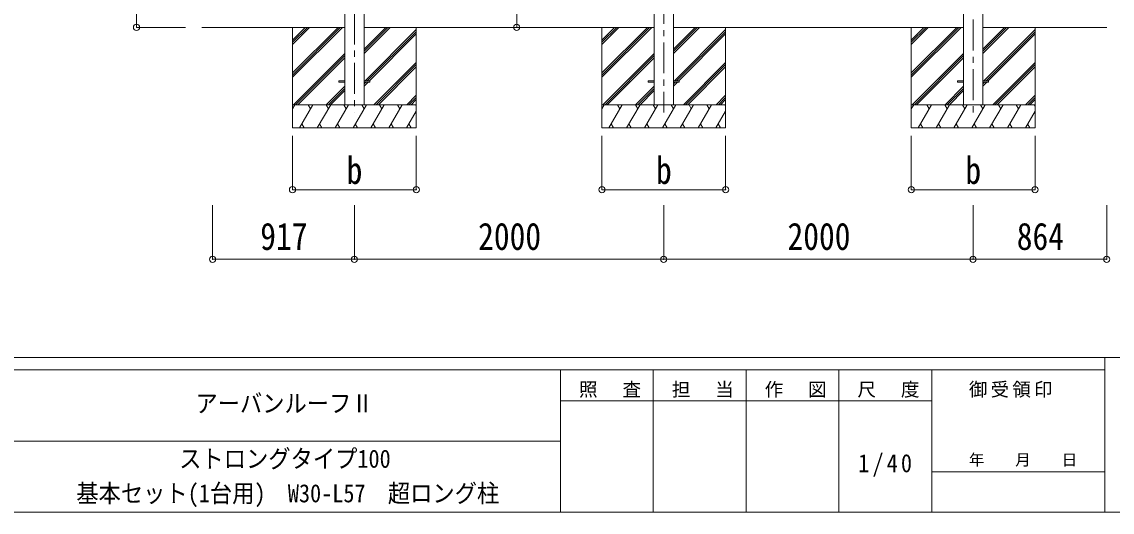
# Model space of a CAD drawing. Units: millimetres at full size, sheet at 1:40. Extents: x -11243 to 11243, y -7760 to 7760.
# Drawn here: x 119 to 7168, y -7760 to -4589 of the extents above; entities that cross this region are included whole.
import ezdxf
from ezdxf.enums import TextEntityAlignment as Align

# ---------------------------------------------------------------- set-up
doc = ezdxf.new("R2010")
doc.units = ezdxf.units.MM
doc.header["$LTSCALE"] = 40
doc.header["$PDMODE"] = 32
doc.header["$PDSIZE"] = 40
doc.linetypes.add('CHAIN1', pattern=[8, 5, -1, 1, -1])
for name, color, linetype, lineweight in [('0-3_ELV2', 7, 'Continuous', 9), ('0-6_OTH_LINE', 6, 'Continuous', 9), ('F-0_240', 7, 'Continuous', 9)]:
    doc.layers.add(name, color=color, linetype=linetype, lineweight=lineweight)
doc.styles.add('ＭＳ ゴシック', font='')
doc.styles.get('ＭＳ ゴシック').set_extended_font_data('MS Gothic')

msp = doc.modelspace()

# ---------------------------------------------------------------- linework, layer by layer
at = {"layer": '0-3_ELV2', "color": 5, "linetype": 'CHAIN1'}
for p, q in [((6269.21, -1374.73), (6269.21, -5175.17)), ((4269.2, -1521.88), (4269.2, -5175.17)), ((2269.21, -1654.73), (2269.21, -5175.17))]:
    msp.add_line(p, q, dxfattribs=at)
at = {"layer": '0-3_ELV2', "color": 4}
for p, q in [((6206.71, -1545.66), (6206.71, -5124.56)), ((6331.71, -1545.66), (6331.71, -5124.56)), ((4206.7, -1692.8), (4206.7, -5124.56)), ((4331.7, -1692.8), (4331.7, -5124.56)), ((2206.71, -1825.66), (2206.71, -5124.56)), ((2331.71, -1825.66), (2331.71, -5124.56)), ((2169.21, -4970.06), (2206.71, -4970.06)), ((2169.21, -4970.06), (2169.21, -4979.06)), ((2169.21, -4979.06), (2206.71, -4979.06)), ((2331.71, -4970.06), (2369.21, -4970.06)), ((2331.71, -4979.06), (2369.21, -4979.06)), ((2369.21, -4970.06), (2369.21, -4979.06)), ((4169.2, -4970.06), (4206.7, -4970.06)), ((4169.2, -4970.06), (4169.2, -4979.06)), ((4169.2, -4979.06), (4206.7, -4979.06)), ((4331.7, -4970.06), (4369.2, -4970.06)), ((4331.7, -4979.06), (4369.2, -4979.06)), ((4369.2, -4970.06), (4369.2, -4979.06)), ((6169.21, -4970.06), (6206.71, -4970.06)), ((6169.21, -4970.06), (6169.21, -4979.06)), ((6169.21, -4979.06), (6206.71, -4979.06)), ((6331.71, -4970.06), (6369.21, -4970.06)), ((6331.71, -4979.06), (6369.21, -4979.06)), ((6369.21, -4970.06), (6369.21, -4979.06))]:
    msp.add_line(p, q, dxfattribs=at)
at = {"layer": '0-3_ELV2', "color": 6}
for p, q in [((860.73, -4624.56), (1176.97, -4624.56)), ((3318.59, -4624.56), (2678.57, -4624.56)), ((1869.21, -5674.56), (1869.21, -5325.56)), ((2669.21, -5674.56), (2669.21, -5325.56)), ((3869.2, -5674.56), (3869.2, -5325.56)), ((4669.2, -5674.56), (4669.2, -5325.56)), ((5869.21, -5674.56), (5869.21, -5325.56)), ((6669.21, -5674.56), (6669.21, -5325.56)), ((1869.21, -5674.56), (2669.21, -5674.56)), ((3869.2, -5674.56), (4669.2, -5674.56)), ((5869.21, -5674.56), (6669.21, -5674.56)), ((1352.21, -6124.56), (1352.21, -5774.56)), ((2269.21, -6124.56), (2269.21, -5774.56)), ((4269.21, -6124.56), (4269.21, -5774.56)), ((6269.21, -6124.56), (6269.21, -5774.56)), ((7133.21, -6124.56), (7133.21, -5774.56))]:
    msp.add_line(p, q, dxfattribs=at)
at = {"layer": '0-3_ELV2'}
for p, q in [((1282.42, -4624.56), (2206.71, -4624.56)), ((1869.21, -4624.56), (1869.21, -5274.56)), ((1869.21, -4918.74), (2163.39, -4624.56)), ((1869.21, -4932.88), (2177.53, -4624.56)), ((1869.21, -4947.02), (2191.67, -4624.56)), ((1869.21, -4734.89), (1979.54, -4624.56)), ((1869.21, -4720.75), (1965.39, -4624.56)), ((1869.21, -4706.61), (1951.25, -4624.56)), ((2331.71, -4792.89), (2500.04, -4624.56)), ((2331.71, -4778.75), (2485.89, -4624.56)), ((2331.71, -4764.61), (2471.75, -4624.56)), ((2331.71, -4624.56), (4206.7, -4624.56)), ((2338.38, -4970.06), (2669.21, -4639.24)), ((2669.21, -4624.56), (2669.21, -5274.56)), ((3869.2, -4624.56), (3869.2, -5274.56)), ((3869.2, -4918.74), (4163.38, -4624.56)), ((3869.2, -4932.88), (4177.52, -4624.56)), ((3869.2, -4947.02), (4191.67, -4624.56)), ((3869.2, -4734.89), (3979.53, -4624.56)), ((3869.2, -4720.75), (3965.39, -4624.56)), ((3869.2, -4706.61), (3951.25, -4624.56)), ((4331.7, -4792.89), (4500.03, -4624.56)), ((4331.7, -4778.75), (4485.89, -4624.56)), ((4331.7, -4764.61), (4471.75, -4624.56)), ((4331.7, -4624.56), (6206.71, -4624.56)), ((4338.38, -4970.06), (4669.2, -4639.24)), ((4669.2, -4624.56), (4669.2, -5274.56)), ((5869.21, -4624.56), (5869.21, -5274.56)), ((5869.21, -4918.74), (6163.39, -4624.56)), ((5869.21, -4932.88), (6177.53, -4624.56)), ((5869.21, -4947.02), (6191.67, -4624.56)), ((5869.21, -4734.89), (5979.54, -4624.56)), ((5869.21, -4720.75), (5965.39, -4624.56)), ((5869.21, -4706.61), (5951.25, -4624.56)), ((6331.71, -4792.89), (6500.04, -4624.56)), ((6331.71, -4778.75), (6485.89, -4624.56)), ((6331.71, -4764.61), (6471.75, -4624.56)), ((6331.71, -4624.56), (7133.21, -4624.56)), ((6338.38, -4970.06), (6669.21, -4639.24)), ((6669.21, -4624.56), (6669.21, -5274.56)), ((2352.52, -4970.06), (2669.21, -4653.38)), ((2366.67, -4970.06), (2669.21, -4667.52)), ((4352.52, -4970.06), (4669.2, -4653.38)), ((4366.66, -4970.06), (4669.2, -4667.52)), ((6352.52, -4970.06), (6669.21, -4653.38)), ((6366.67, -4970.06), (6669.21, -4667.52)), ((1875.51, -5124.56), (2206.71, -4793.37)), ((1889.66, -5124.56), (2206.71, -4807.51)), ((1903.8, -5124.56), (2206.71, -4821.66)), ((2396.01, -5124.56), (2669.21, -4851.37)), ((3875.51, -5124.56), (4206.7, -4793.37)), ((3889.65, -5124.56), (4206.7, -4807.51)), ((3903.8, -5124.56), (4206.7, -4821.66)), ((4396.01, -5124.56), (4669.2, -4851.37)), ((5875.51, -5124.56), (6206.71, -4793.37)), ((5889.66, -5124.56), (6206.71, -4807.51)), ((5903.8, -5124.56), (6206.71, -4821.66)), ((6396.01, -5124.56), (6669.21, -4851.37)), ((2410.16, -5124.56), (2669.21, -4865.51)), ((2424.3, -5124.56), (2669.21, -4879.66)), ((4410.15, -5124.56), (4669.2, -4865.51)), ((4424.3, -5124.56), (4669.2, -4879.66)), ((6410.16, -5124.56), (6669.21, -4865.51)), ((6424.3, -5124.56), (6669.21, -4879.66)), ((2331.71, -5005.02), (2357.67, -4979.06)), ((2331.71, -4990.88), (2343.52, -4979.06)), ((4331.7, -5005.02), (4357.66, -4979.06)), ((4331.7, -4990.88), (4343.52, -4979.06)), ((6331.71, -5005.02), (6357.67, -4979.06)), ((6331.71, -4990.88), (6343.52, -4979.06)), ((2206.71, -5005.5), (2087.65, -5124.56)), ((2101.79, -5124.56), (2206.71, -5019.64)), ((2115.93, -5124.56), (2206.71, -5033.79)), ((2608.15, -5124.56), (2669.21, -5063.5)), ((4206.7, -5005.5), (4087.64, -5124.56)), ((4101.79, -5124.56), (4206.7, -5019.64)), ((4115.93, -5124.56), (4206.7, -5033.79)), ((4608.14, -5124.56), (4669.2, -5063.5)), ((6206.71, -5005.5), (6087.65, -5124.56)), ((6101.79, -5124.56), (6206.71, -5019.64)), ((6115.93, -5124.56), (6206.71, -5033.79)), ((6608.15, -5124.56), (6669.21, -5063.5)), ((2669.21, -5124.56), (1869.21, -5124.56)), ((1869.21, -5152.06), (1885.08, -5124.56)), ((1913.95, -5274.56), (2000.55, -5124.56)), ((1985.55, -5150.54), (1970.55, -5124.56)), ((2029.42, -5274.56), (2116.02, -5124.56)), ((2101.02, -5150.54), (2086.02, -5124.56)), ((2144.89, -5274.56), (2231.49, -5124.56)), ((2216.49, -5150.54), (2201.49, -5124.56)), ((2260.36, -5274.56), (2346.96, -5124.56)), ((2331.96, -5150.54), (2316.96, -5124.56)), ((2375.83, -5274.56), (2462.43, -5124.56)), ((2447.43, -5150.54), (2432.43, -5124.56)), ((2491.3, -5274.56), (2577.91, -5124.56)), ((2547.9, -5124.56), (2562.9, -5150.54)), ((2622.29, -5124.56), (2669.21, -5077.64)), ((2636.43, -5124.56), (2669.21, -5091.79)), ((2663.37, -5124.56), (2669.21, -5134.66)), ((4669.2, -5124.56), (3869.2, -5124.56)), ((3869.2, -5152.06), (3885.08, -5124.56)), ((3913.95, -5274.56), (4000.55, -5124.56)), ((3985.55, -5150.54), (3970.55, -5124.56)), ((4029.42, -5274.56), (4116.02, -5124.56)), ((4101.02, -5150.54), (4086.02, -5124.56)), ((4144.89, -5274.56), (4231.49, -5124.56)), ((4216.49, -5150.54), (4201.49, -5124.56)), ((4260.36, -5274.56), (4346.96, -5124.56)), ((4331.96, -5150.54), (4316.96, -5124.56)), ((4375.83, -5274.56), (4462.43, -5124.56)), ((4447.43, -5150.54), (4432.43, -5124.56)), ((4491.3, -5274.56), (4577.9, -5124.56)), ((4547.9, -5124.56), (4562.9, -5150.54)), ((4622.29, -5124.56), (4669.2, -5077.64)), ((4636.43, -5124.56), (4669.2, -5091.79)), ((4663.37, -5124.56), (4669.2, -5134.66)), ((6669.21, -5124.56), (5869.21, -5124.56)), ((5869.21, -5152.06), (5885.08, -5124.56)), ((5913.95, -5274.56), (6000.55, -5124.56)), ((5985.55, -5150.54), (5970.55, -5124.56)), ((6029.42, -5274.56), (6116.02, -5124.56)), ((6101.02, -5150.54), (6086.02, -5124.56)), ((6144.89, -5274.56), (6231.49, -5124.56)), ((6216.49, -5150.54), (6201.49, -5124.56)), ((6260.36, -5274.56), (6346.96, -5124.56)), ((6331.96, -5150.54), (6316.96, -5124.56)), ((6375.83, -5274.56), (6462.43, -5124.56)), ((6447.43, -5150.54), (6432.43, -5124.56)), ((6491.3, -5274.56), (6577.91, -5124.56)), ((6547.9, -5124.56), (6562.9, -5150.54)), ((6622.29, -5124.56), (6669.21, -5077.64)), ((6636.43, -5124.56), (6669.21, -5091.79)), ((6663.37, -5124.56), (6669.21, -5134.66)), ((2606.77, -5274.56), (2669.21, -5166.42)), ((4606.77, -5274.56), (4669.2, -5166.42)), ((6606.77, -5274.56), (6669.21, -5166.42)), ((1869.21, -5274.56), (2669.21, -5274.56)), ((1928.95, -5248.58), (1943.95, -5274.56)), ((2044.42, -5248.58), (2059.42, -5274.56)), ((2159.89, -5248.58), (2174.89, -5274.56)), ((2275.36, -5248.58), (2290.36, -5274.56)), ((2390.83, -5248.58), (2405.83, -5274.56)), ((2506.3, -5248.58), (2521.3, -5274.56)), ((2621.77, -5248.58), (2636.77, -5274.56)), ((3869.2, -5274.56), (4669.2, -5274.56)), ((3928.95, -5248.58), (3943.95, -5274.56)), ((4044.42, -5248.58), (4059.42, -5274.56)), ((4159.89, -5248.58), (4174.89, -5274.56)), ((4275.36, -5248.58), (4290.36, -5274.56)), ((4390.83, -5248.58), (4405.83, -5274.56)), ((4506.3, -5248.58), (4521.3, -5274.56)), ((4621.77, -5248.58), (4636.77, -5274.56)), ((5869.21, -5274.56), (6669.21, -5274.56)), ((5928.95, -5248.58), (5943.95, -5274.56)), ((6044.42, -5248.58), (6059.42, -5274.56)), ((6159.89, -5248.58), (6174.89, -5274.56)), ((6275.36, -5248.58), (6290.36, -5274.56)), ((6390.83, -5248.58), (6405.83, -5274.56)), ((6506.3, -5248.58), (6521.3, -5274.56)), ((6621.77, -5248.58), (6636.77, -5274.56))]:
    msp.add_line(p, q, dxfattribs=at)
at = {"layer": '0-3_ELV2', "color": 6}
for p in [(860.73, -4624.56), (3318.59, -4624.56), (1869.21, -5674.56), (2669.21, -5674.56), (3869.2, -5674.56), (4669.2, -5674.56), (5869.21, -5674.56), (6669.21, -5674.56), (1352.21, -6124.56), (2269.21, -6124.56), (4269.21, -6124.56), (6269.21, -6124.56), (7133.21, -6124.56)]:
    msp.add_point(p, dxfattribs=at)
at = {"layer": '0-6_OTH_LINE'}
for p, q in [((860.73, -4624.56), (860.73, -1722.32)), ((3318.59, -1824.56), (3318.59, -4624.56)), ((1352.21, -6124.56), (2269.21, -6124.56)), ((2269.21, -6124.56), (4269.2, -6124.56)), ((4269.21, -6124.56), (6269.21, -6124.56)), ((6269.21, -6124.56), (7133.21, -6124.56))]:
    msp.add_line(p, q, dxfattribs=at)
at = {"layer": 'F-0_240', "color": 5}
for p, q in [((-11242.74, -6760), (10677.26, -6760)), ((7121.58, -6760), (7121.58, -7760)), ((-11242.74, -6840), (7121.58, -6840)), ((3601.58, -6840), (3601.58, -7760)), ((4201.58, -6840), (4201.58, -7760)), ((4801.58, -6840), (4801.58, -7760)), ((5401.58, -6840), (5401.58, -7760)), ((6001.58, -6840), (6001.58, -7760)), ((3601.58, -7040), (6001.58, -7040)), ((-4598.42, -7300), (3601.58, -7300)), ((6001.58, -7500), (7121.58, -7500)), ((-11242.74, -7760), (10677.26, -7760))]:
    msp.add_line(p, q, dxfattribs=at)

# ---------------------------------------------------------------- texts
at = {"layer": '0-3_ELV2', "style": 'ＭＳ ゴシック', "width": 0.85}
for s, p in [('b', (2219.21, -5689.56)), ('b', (4219.2, -5689.56)), ('b', (6219.21, -5689.56)), ('917', (1660.71, -6116.56)), ('2000', (3069.2, -6116.56)), ('2000', (5069.21, -6116.56)), ('864', (6551.21, -6116.56))]:
    msp.add_text(s, height=176, dxfattribs=at).set_placement(p, align=Align.BOTTOM_LEFT)
at = {"layer": 'F-0_240', "style": 'ＭＳ ゴシック', "width": 0.9}
for s, p in [('アーバンルーフⅡ', (1241.58, -7150)), ('ストロングタイプ100', (1136.58, -7507.84)), ('基本セット(1台用)\u3000W30-L57\u3000超ロング柱', (471.58, -7731.34))]:
    msp.add_text(s, height=117.3, dxfattribs=at).set_placement(p, align=Align.BOTTOM_LEFT)
at = {"layer": 'F-0_240', "style": 'ＭＳ ゴシック'}
msp.add_text('年\u3000\u3000月\u3000\u3000日', height=73.31, dxfattribs=at).set_placement((6241.58, -7480), align=Align.BOTTOM_LEFT)
at = {"layer": 'F-0_240', "attachment_point": 7, "style": 'ＭＳ ゴシック'}
for s, insert, char_height in [('\\T1.17;照\u3000査', (3721.58, -7020), 87.98), ('\\T1.17;担\u3000当', (4321.58, -7020), 87.98), ('\\T1.17;作\u3000図', (4921.58, -7020), 87.98), ('\\T1.17;尺\u3000度', (5521.58, -7020), 87.98), ('\\T1.17;御受領印', (6241.58, -7020), 87.98), ('\\T1.28;\\W0.9;1/40', (5526.58, -7530), 117.3)]:
    msp.add_mtext(s, dxfattribs=dict(at, insert=insert, char_height=char_height))

doc.saveas('drawing.dxf')
